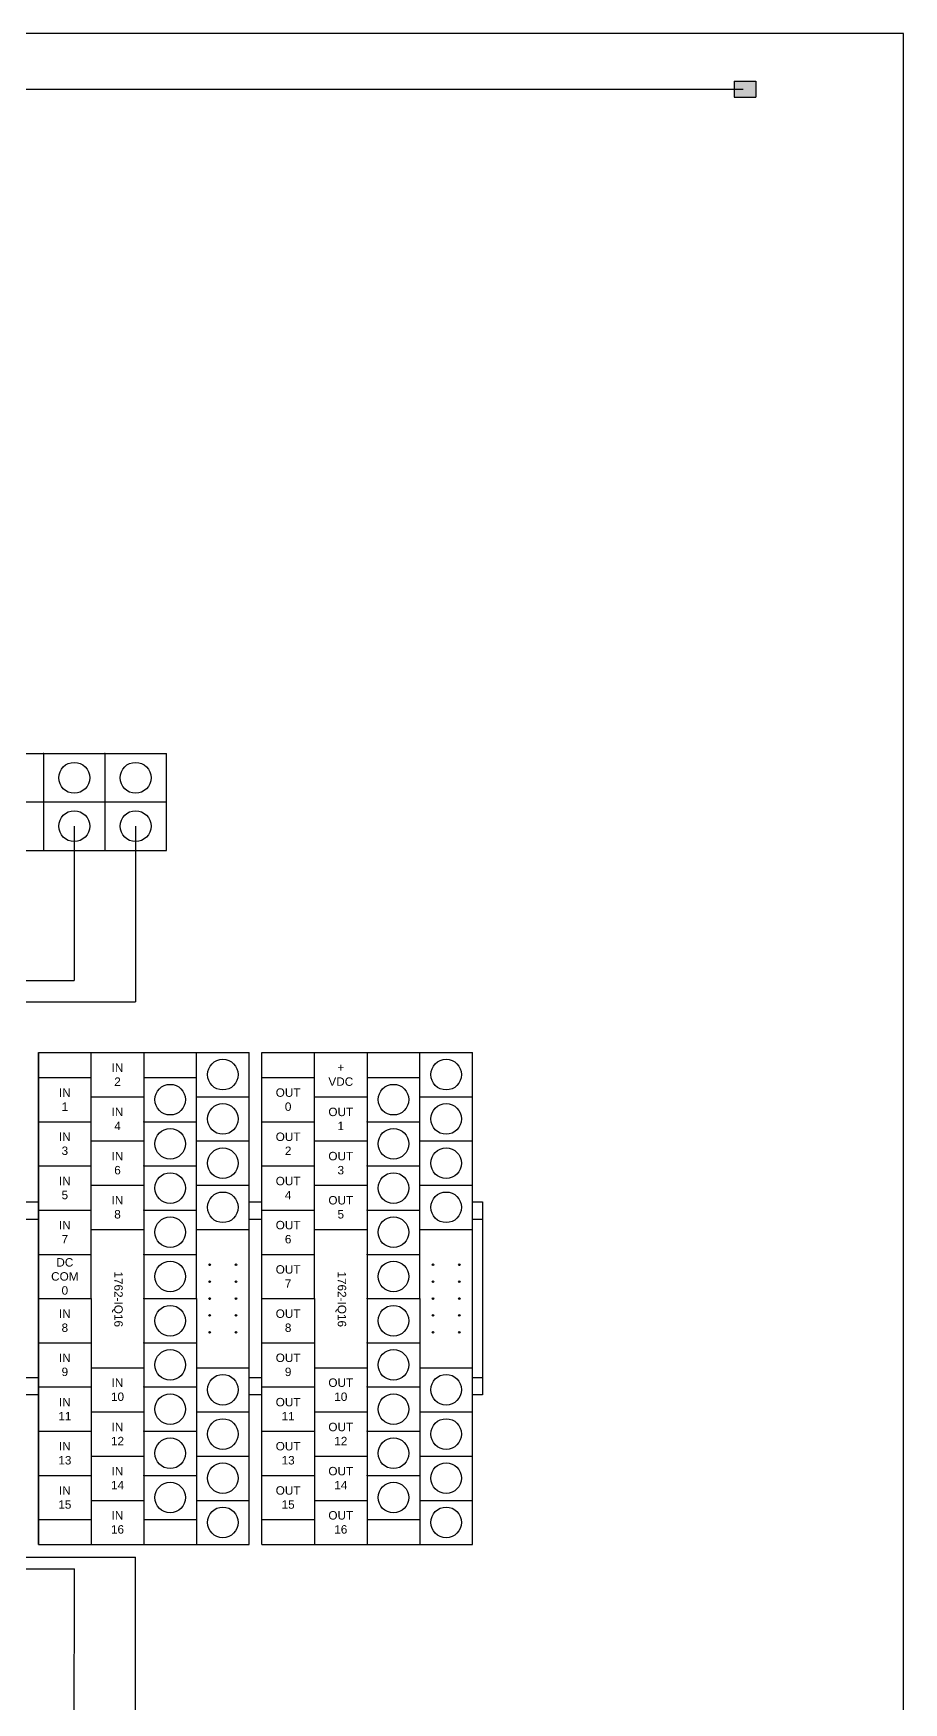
# Model space of a CAD drawing. Header units: inches. Extents: x 7.6 to 25.6, y 2 to 20.9.
# Drawn here: x 19.35 to 25.55, y 9.01 to 20.89 of the extents above; entities that cross this region are included whole.
import ezdxf

# ---------------------------------------------------------------- set-up
doc = ezdxf.new("R2010")
doc.units = ezdxf.units.IN
doc.header["$MEASUREMENT"] = 0
for name, color, linetype in [('+DCwiring', 10, 'Continuous'), ('AC Wiring', 19, 'Continuous'), ('comp', 7, 'Continuous'), ('Input wiring', 160, 'Continuous')]:
    doc.layers.add(name, color=color, linetype=linetype)
doc.styles.get("Standard").update_dxf_attribs({"font": 'arial.ttf'})
pattern_1 = [(45, (0, -0.06), (-0.08838835, 0.08838835), [])]

msp = doc.modelspace()

# ---------------------------------------------------------------- hatches: boundary and pattern name
h = msp.add_hatch()
h.set_pattern_fill('ANSI31', color=19)
h.set_pattern_definition(pattern_1)
h.paths.add_polyline_path([(20.604, 11.65, 1), (20.616, 11.65, 1)])
h.paths.add_polyline_path([(20.616, 11.77, 1), (20.604, 11.77, 1)])
h.paths.add_polyline_path([(20.616, 11.89, 1), (20.604, 11.89, 1)])
h.paths.add_polyline_path([(20.616, 12.01, 1), (20.604, 12.01, 1)])
h.paths.add_polyline_path([(20.604, 12.13, 1), (20.616, 12.13, 1)])
h = msp.add_hatch(color=19)
h.dxf.hatch_style = 1
h.paths.add_polyline_path([(20.616, 11.77, 1), (20.604, 11.77, 1)])
h.paths.add_polyline_path([(20.616, 11.65, 1), (20.604, 11.65, 1)])
h.paths.add_polyline_path([(20.616, 11.89, 1), (20.604, 11.89, 1)])
h.paths.add_polyline_path([(20.604, 12.01, 1), (20.616, 12.01, 1)])
h.paths.add_polyline_path([(20.604, 12.13, 1), (20.616, 12.13, 1)])
h = msp.add_hatch()
h.set_pattern_fill('ANSI31', color=19)
h.set_pattern_definition(pattern_1)
h.paths.add_polyline_path([(20.792, 11.65, 1), (20.804, 11.65, 1)])
h.paths.add_polyline_path([(20.804, 11.77, 1), (20.792, 11.77, 1)])
h.paths.add_polyline_path([(20.804, 11.89, 1), (20.792, 11.89, 1)])
h.paths.add_polyline_path([(20.804, 12.01, 1), (20.792, 12.01, 1)])
h.paths.add_polyline_path([(20.792, 12.13, 1), (20.804, 12.13, 1)])
h = msp.add_hatch()
h.set_pattern_fill('ANSI31', color=19)
h.set_pattern_definition([(45, (1.59051, -0.06), (-0.08838835, 0.08838835), [])])
h.paths.add_polyline_path([(22.207, 11.65, 1), (22.195, 11.65, 1)])
h.paths.add_polyline_path([(22.207, 11.77, 1), (22.195, 11.77, 1)])
h.paths.add_polyline_path([(22.207, 11.89, 1), (22.195, 11.89, 1)])
h.paths.add_polyline_path([(22.207, 12.01, 1), (22.195, 12.01, 1)])
h.paths.add_polyline_path([(22.207, 12.13, 1), (22.195, 12.13, 1)])
h = msp.add_hatch(color=19)
h.dxf.hatch_style = 1
h.paths.add_polyline_path([(22.207, 11.77, 1), (22.195, 11.77, 1)])
h.paths.add_polyline_path([(22.207, 11.65, 1), (22.195, 11.65, 1)])
h.paths.add_polyline_path([(22.207, 11.89, 1), (22.195, 11.89, 1)])
h.paths.add_polyline_path([(22.207, 12.01, 1), (22.195, 12.01, 1)])
h.paths.add_polyline_path([(22.207, 12.13, 1), (22.195, 12.13, 1)])
h = msp.add_hatch()
h.set_pattern_fill('ANSI31', color=19)
h.set_pattern_definition([(45, (3.88365, 0.6144), (-0.08838835, 0.08838835), [])])
h.paths.add_polyline_path([(22.394, 11.65, 1), (22.382, 11.65, 1)])
h.paths.add_polyline_path([(22.394, 11.77, 1), (22.382, 11.77, 1)])
h.paths.add_polyline_path([(22.394, 11.89, 1), (22.382, 11.89, 1)])
h.paths.add_polyline_path([(22.394, 12.01, 1), (22.382, 12.01, 1)])
h.paths.add_polyline_path([(22.394, 12.13, 1), (22.382, 12.13, 1)])
at = {"layer": 'AC Wiring'}
h = msp.add_hatch(color=19, dxfattribs=at)
h.dxf.hatch_style = 1
h.paths.add_polyline_path([(24.5, 20.552), (24.346, 20.552), (24.346, 20.439), (24.5, 20.439)])

# ---------------------------------------------------------------- linework, layer by layer
at = {"layer": '+DCwiring'}
for p, q in [((18.5, 10.049), (20.083, 10.049)), ((20.083, 8.657), (20.083, 10.049)), ((18.071, 9.966), (19.647, 9.966)), ((19.646, 8.657), (19.647, 9.966))]:
    msp.add_line(p, q, dxfattribs=at)
for p, q in [((25.552, 20.892), (7.552, 20.892)), ((25.552, 2.892), (25.552, 20.892)), ((20.302, 15.079), (20.302, 15.767)), ((12.427, 15.079), (20.302, 15.079)), ((19.391, 13.64), (20.891, 13.64)), ((19.391, 13.64), (19.391, 10.14)), ((19.766, 12.34), (19.766, 13.64)), ((20.141, 13.64), (20.141, 10.14)), ((20.516, 12.34), (20.516, 13.64)), ((20.516, 13.64), (20.891, 13.64)), ((20.891, 10.14), (20.891, 13.64)), ((20.982, 13.64), (22.482, 13.64)), ((21.357, 12.34), (21.357, 13.64)), ((21.732, 13.64), (21.732, 10.14)), ((22.107, 12.34), (22.107, 13.64)), ((22.482, 10.14), (22.482, 13.64)), ((19.391, 13.463), (19.766, 13.463)), ((20.141, 13.463), (20.516, 13.463)), ((20.982, 13.463), (21.357, 13.463)), ((21.732, 13.463), (22.107, 13.463)), ((19.766, 13.325), (20.141, 13.325)), ((20.516, 13.325), (20.891, 13.325)), ((21.357, 13.325), (21.732, 13.325)), ((22.107, 13.325), (22.482, 13.325)), ((19.391, 13.148), (19.766, 13.148)), ((20.141, 13.148), (20.516, 13.148)), ((20.982, 13.148), (21.357, 13.148)), ((21.732, 13.148), (22.107, 13.148)), ((19.766, 13.011), (20.141, 13.011)), ((20.516, 13.011), (20.891, 13.011)), ((21.357, 13.011), (21.732, 13.011)), ((22.107, 13.011), (22.482, 13.011)), ((19.391, 12.834), (19.766, 12.834)), ((20.141, 12.834), (20.516, 12.834)), ((20.982, 12.834), (21.357, 12.834)), ((21.732, 12.834), (22.107, 12.834)), ((19.766, 12.696), (20.141, 12.696)), ((20.516, 12.696), (20.891, 12.696)), ((21.357, 12.696), (21.732, 12.696)), ((22.107, 12.696), (22.482, 12.696)), ((19.122, 12.579), (19.391, 12.579)), ((19.391, 12.519), (19.766, 12.519)), ((20.141, 12.519), (20.516, 12.519)), ((20.891, 12.579), (20.982, 12.579)), ((20.982, 12.519), (21.357, 12.519)), ((21.732, 12.519), (22.107, 12.519)), ((22.482, 12.579), (22.552, 12.579)), ((22.552, 12.579), (22.552, 11.204)), ((19.122, 12.454), (19.391, 12.454)), ((19.766, 12.381), (20.141, 12.381)), ((20.516, 12.381), (20.891, 12.381)), ((20.704, 12.381), (20.891, 12.381)), ((20.891, 12.454), (20.982, 12.454)), ((21.357, 12.381), (21.732, 12.381)), ((22.107, 12.381), (22.482, 12.381)), ((22.294, 12.381), (22.482, 12.381)), ((22.482, 12.454), (22.552, 12.454)), ((19.766, 11.89), (19.766, 12.34)), ((20.516, 11.89), (20.516, 12.34)), ((21.357, 11.89), (21.357, 12.34)), ((22.107, 11.89), (22.107, 12.34)), ((19.391, 12.204), (19.766, 12.204)), ((20.141, 12.204), (20.516, 12.204)), ((20.982, 12.204), (21.357, 12.204)), ((21.732, 12.204), (22.107, 12.204)), ((19.391, 11.89), (19.766, 11.89)), ((19.766, 11.89), (19.766, 11.44)), ((20.141, 11.89), (20.516, 11.89)), ((20.516, 11.89), (20.516, 11.44)), ((20.982, 11.89), (21.357, 11.89)), ((21.357, 11.89), (21.357, 11.44)), ((21.732, 11.89), (22.107, 11.89)), ((22.107, 11.89), (22.107, 11.44)), ((19.391, 11.575), (19.766, 11.575)), ((20.141, 11.575), (20.516, 11.575)), ((20.982, 11.575), (21.357, 11.575)), ((21.732, 11.575), (22.107, 11.575)), ((19.766, 11.44), (19.766, 10.14)), ((20.516, 11.44), (20.516, 10.14)), ((21.357, 11.44), (21.357, 10.14)), ((22.107, 11.44), (22.107, 10.14)), ((19.122, 11.329), (19.391, 11.329)), ((19.766, 11.398), (20.141, 11.398)), ((20.516, 11.398), (20.891, 11.398)), ((20.891, 11.329), (20.982, 11.329)), ((21.357, 11.398), (21.732, 11.398)), ((22.107, 11.398), (22.482, 11.398)), ((22.482, 11.329), (22.552, 11.329)), ((19.391, 11.204), (19.122, 11.204)), ((19.391, 11.261), (19.766, 11.261)), ((20.141, 11.261), (20.516, 11.261)), ((20.982, 11.204), (20.891, 11.204)), ((20.982, 11.261), (21.357, 11.261)), ((21.732, 11.261), (22.107, 11.261)), ((22.552, 11.204), (22.482, 11.204)), ((19.766, 11.084), (20.141, 11.084)), ((20.516, 11.084), (20.891, 11.084)), ((21.357, 11.084), (21.732, 11.084)), ((22.107, 11.084), (22.482, 11.084)), ((19.391, 10.946), (19.766, 10.946)), ((20.141, 10.946), (20.516, 10.946)), ((20.982, 10.946), (21.357, 10.946)), ((21.732, 10.946), (22.107, 10.946)), ((19.766, 10.769), (20.141, 10.769)), ((20.516, 10.769), (20.891, 10.769)), ((21.357, 10.769), (21.732, 10.769)), ((22.107, 10.769), (22.482, 10.769)), ((19.391, 10.631), (19.766, 10.631)), ((20.141, 10.631), (20.516, 10.631)), ((20.982, 10.631), (21.357, 10.631)), ((21.732, 10.631), (22.107, 10.631)), ((19.766, 10.454), (20.141, 10.454)), ((20.516, 10.454), (20.891, 10.454)), ((21.357, 10.454), (21.732, 10.454)), ((22.107, 10.454), (22.482, 10.454)), ((19.391, 10.317), (19.766, 10.317)), ((20.141, 10.317), (20.516, 10.317)), ((20.982, 10.317), (21.357, 10.317)), ((21.732, 10.317), (22.107, 10.317)), ((19.391, 10.14), (20.891, 10.14)), ((20.516, 10.14), (20.891, 10.14)), ((20.982, 10.14), (22.482, 10.14))]:
    msp.add_line(p, q)
for centre, radius in [((20.704, 13.483), 0.109), ((22.294, 13.483), 0.109), ((20.329, 13.305), 0.109), ((21.919, 13.305), 0.109), ((20.704, 13.168), 0.109), ((22.294, 13.168), 0.109), ((20.329, 12.991), 0.109), ((21.919, 12.991), 0.109), ((20.704, 12.853), 0.109), ((22.294, 12.853), 0.109), ((20.329, 12.676), 0.109), ((21.919, 12.676), 0.109), ((20.704, 12.539), 0.109), ((22.294, 12.539), 0.109), ((20.329, 12.362), 0.109), ((21.919, 12.362), 0.109), ((20.329, 12.047), 0.109), ((20.61, 12.13), 0.006), ((20.798, 12.13), 0.006), ((21.919, 12.047), 0.109), ((22.201, 12.13), 0.006), ((22.388, 12.13), 0.006), ((20.61, 12.01), 0.006), ((20.798, 12.01), 0.006), ((22.201, 12.01), 0.006), ((22.388, 12.01), 0.006), ((20.61, 11.89), 0.006), ((20.798, 11.89), 0.006), ((22.201, 11.89), 0.006), ((22.388, 11.89), 0.006), ((20.329, 11.732), 0.109), ((20.61, 11.77), 0.006), ((20.798, 11.77), 0.006), ((21.919, 11.732), 0.109), ((22.201, 11.77), 0.006), ((22.388, 11.77), 0.006), ((20.61, 11.65), 0.006), ((20.798, 11.65), 0.006), ((22.201, 11.65), 0.006), ((22.388, 11.65), 0.006), ((20.329, 11.418), 0.109), ((21.919, 11.418), 0.109), ((20.704, 11.241), 0.109), ((22.294, 11.241), 0.109), ((20.329, 11.103), 0.109), ((21.919, 11.103), 0.109), ((20.704, 10.926), 0.109), ((22.294, 10.926), 0.109), ((20.329, 10.789), 0.109), ((21.919, 10.789), 0.109), ((20.704, 10.612), 0.109), ((22.294, 10.612), 0.109), ((20.329, 10.474), 0.109), ((21.919, 10.474), 0.109), ((20.704, 10.297), 0.109), ((22.294, 10.297), 0.109)]:
    msp.add_circle(centre, radius)
for p in [(20.141, 13.148), (21.732, 13.148), (20.141, 12.834), (21.732, 12.834), (20.141, 12.519), (21.732, 12.519), (20.141, 12.204), (21.732, 12.204), (20.61, 12.01), (20.798, 12.01), (22.201, 12.01), (22.388, 12.01), (20.141, 11.89), (20.61, 11.89), (20.798, 11.89), (21.732, 11.89), (22.201, 11.89), (22.388, 11.89), (20.61, 11.77), (20.798, 11.77), (22.201, 11.77), (22.388, 11.77), (20.61, 11.65), (20.798, 11.65), (22.201, 11.65), (22.388, 11.65), (20.141, 11.575), (21.732, 11.575), (20.141, 11.261), (21.732, 11.261), (20.141, 10.946), (21.732, 10.946), (20.141, 10.631), (21.732, 10.631)]:
    msp.add_point(p)
at = {"layer": 'AC Wiring'}
for p, q in [((24.346, 20.552), (24.346, 20.439)), ((24.346, 20.552), (24.5, 20.552)), ((24.5, 20.552), (24.5, 20.439)), ((24.346, 20.439), (24.5, 20.439))]:
    msp.add_line(p, q, dxfattribs=at)
at = {"layer": 'AC Wiring', "color": 114, "true_color": 0x139b48}
msp.add_line((9.975, 20.495), (24.41, 20.495), dxfattribs=at)
at = {"layer": 'comp'}
for p, q in [((12.427, 15.767), (20.302, 15.767)), ((19.427, 15.767), (19.427, 15.079)), ((19.864, 15.767), (19.864, 15.079)), ((12.427, 15.423), (20.302, 15.423)), ((19.391, 10.14), (19.391, 13.64)), ((20.982, 10.14), (20.982, 13.64))]:
    msp.add_line(p, q, dxfattribs=at)
for centre in [(19.646, 15.595), (20.083, 15.595), (19.646, 15.251), (20.083, 15.251)]:
    msp.add_circle(centre, 0.11, dxfattribs=at)
for p in [(19.427, 15.767), (19.864, 15.767)]:
    msp.add_point(p, dxfattribs=at)
at = {"layer": 'Input wiring'}
for p, q in [((19.646, 15.251), (19.646, 14.153)), ((20.083, 15.251), (20.083, 14)), ((17.856, 14.153), (19.646, 14.153)), ((18.071, 14), (20.083, 14))]:
    msp.add_line(p, q, dxfattribs=at)

# ---------------------------------------------------------------- texts
at = {"char_height": 0.06, "attachment_point": 5}
for s, insert in [('IN\\P2', (19.954, 13.483)), ('+\\PVDC', (21.544, 13.483)), ('IN\\P1', (19.579, 13.305)), ('OUT\\P0', (21.169, 13.305)), ('IN\\P4', (19.954, 13.168)), ('OUT\\P1', (21.544, 13.168)), ('IN\\P3', (19.579, 12.991)), ('OUT\\P2', (21.169, 12.991)), ('IN\\P6', (19.954, 12.853)), ('OUT\\P3', (21.544, 12.853)), ('IN\\P5', (19.579, 12.676)), ('OUT\\P4', (21.169, 12.676)), ('IN\\P8', (19.954, 12.539)), ('OUT\\P5', (21.544, 12.539)), ('IN\\P7', (19.579, 12.362)), ('OUT\\P6', (21.169, 12.362)), ('DC\\PCOM\\P0', (19.579, 12.047)), ('OUT\\P7', (21.169, 12.047)), ('IN\\P8', (19.579, 11.732)), ('OUT\\P8', (21.169, 11.732)), ('IN\\P9', (19.579, 11.418)), ('OUT\\P9', (21.169, 11.418)), ('IN\\P10', (19.954, 11.241)), ('OUT\\P10', (21.544, 11.241)), ('IN\\P11', (19.579, 11.103)), ('OUT\\P11', (21.169, 11.103)), ('IN\\P12', (19.954, 10.926)), ('OUT\\P12', (21.544, 10.926)), ('IN\\P13', (19.579, 10.789)), ('OUT\\P13', (21.169, 10.789)), ('IN\\P14', (19.954, 10.612)), ('OUT\\P14', (21.544, 10.612)), ('IN\\P15', (19.579, 10.474)), ('OUT\\P15', (21.169, 10.474)), ('IN\\P16', (19.954, 10.297)), ('OUT\\P16', (21.544, 10.297))]:
    msp.add_mtext_dynamic_manual_height_columns(s, width=0.375, gutter_width=1, heights=[0], dxfattribs=dict(at, insert=insert))
at = {"char_height": 0.06, "attachment_point": 5, "rotation": 270}
for insert in [(19.953, 11.885), (21.544, 11.885)]:
    msp.add_mtext_dynamic_manual_height_columns('1762-IQ16', width=0.375, gutter_width=1, heights=[0], dxfattribs=dict(at, insert=insert))

doc.saveas('drawing.dxf')
